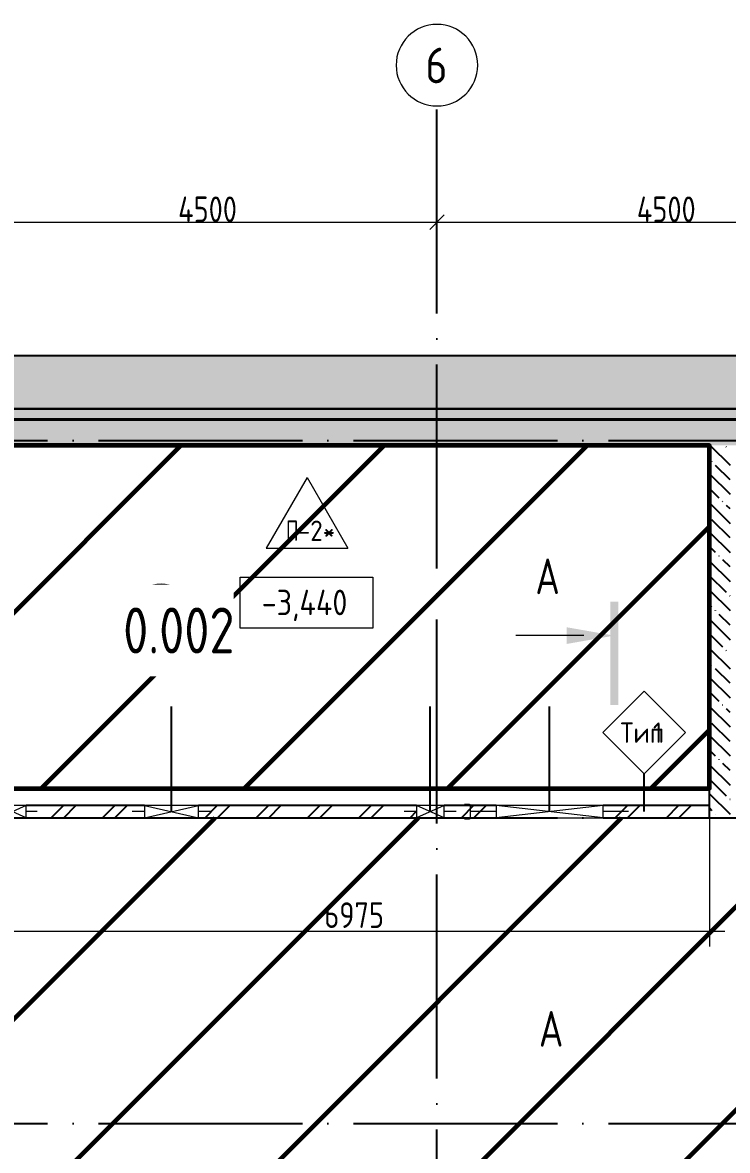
# Model space of a CAD drawing. Header units: millimetres. Extents: x -68946 to 288321, y -402657 to 324925.
# Drawn here: x 16399 to 23314, y 168535 to 179594 of the extents above; entities that cross this region are included whole.
import ezdxf

# ---------------------------------------------------------------- set-up
doc = ezdxf.new("R2010")
doc.units = ezdxf.units.MM
doc.linetypes.add('ADSK_Линия сетки', pattern=[2500, 2000, -250, 0, -250])
doc.layers.get('Defpoints').update_dxf_attribs({"color": 250})
for name, color, linetype, lineweight in [('3.4) ПТ-5         4 вып', 150, 'Continuous', 60), ('A-ANNO-DIMS', 250, 'Continuous', 9), ('A-ANNO-NOTE', 250, 'Continuous', 9), ('A-AREA-IDEN', 250, 'Continuous', 9), ('A-DETL-1', 250, 'Continuous', 53), ('A-DETL-GENF', 250, 'Continuous', 9), ('A-DETL-GENF-1', 250, 'Continuous', 5), ('A-FLOR-IDEN', 7, 'Continuous', 9), ('A-GENM-1', 250, 'Continuous', 5), ('A-GENM-2', 250, 'Continuous', 5), ('A-GLAZ', 250, 'Continuous', 5), ('A-GLAZ-IDEN', 7, 'Continuous', 9), ('A-WALL', 250, 'Continuous', 9), ('A-WALL-1', 250, 'Continuous', 50), ('A-WALL-2', 250, 'Continuous', 5), ('A-WALL-IDEN', 7, 'Continuous', 9), ('G-ANNO-DIMS', 250, 'Continuous', 9), ('G-ANNO-SYMB-1', 250, 'Continuous', 40), ('G-ANNO-SYMB-2', 250, 'Continuous', 20), ('G-ANNO-SYMB-3', 250, 'Continuous', 9), ('I-WALL-1', 250, 'Continuous', 5), ('S-COLS', 7, 'Continuous', 9), ('S-COLS-2', 250, 'Continuous', 5), ('Оси', 250, 'Continuous', 9), ('Оси-1', 250, 'ADSK_Линия сетки', 9)]:
    doc.layers.add(name, color=color, linetype=linetype, lineweight=lineweight)
doc.styles.add('GOST Common', font='', dxfattribs={"width": 0.9, "height": 350})
doc.styles.add('GOST Common_1', font='', dxfattribs={"width": 0.9, "height": 250})
doc.styles.add('GOST Common_2', font='', dxfattribs={"width": 0.8, "height": 350})
doc.styles.add('ISOCPEUR', font='isocpeur.ttf', dxfattribs={"width": 0.8, "height": 100})
doc.styles.add('ISOCPEUR_1', font='isocpeur.ttf', dxfattribs={"width": 0.9, "height": 250})
doc.styles.add('А3', font='ГОСТ тип А.ttf')
doc.styles.get('GOST Common').set_extended_font_data('GOST Common')
doc.styles.get('GOST Common_1').set_extended_font_data('GOST Common')
doc.styles.get('GOST Common_2').set_extended_font_data('GOST Common')
doc.dimstyles.new('ADSK_Основной_2_5_мм_1', dxfattribs={"dimscale": 304.8, "dimtxt": 0.824897, "dimasz": 0.463911, "dimexe": 0.492126, "dimexo": 0.001615, "dimgap": 0.098425, "dimtad": 1, "dimdec": 0, "dimlfac": 304.8, "dimdsep": 46, "dimtxsty": 'GOST Common_1', "dimblk1": 'OBLIQUE', "dimblk2": 'OBLIQUE', "dimsah": 1, "dimcen": 0.09, "dimdle": 0.492126, "dimazin": 0, "dimtfac": 1, "dimtdec": 4, "dimtix": 1, "dimtmove": 1, "dimatfit": 3, "dimfxl": 1, "dimtvp": 1, "dimtolj": 1, "dimtzin": 0, "dimlwd": 9, "dimlwe": 9, "dimarcsym": 2})
doc.dimstyles.new('ADSK_Основной_2_5_мм_Округление_до_10_мм', dxfattribs={"dimscale": 304.8, "dimtxt": 0.824897, "dimasz": 0.463911, "dimexe": 0.492126, "dimexo": 0.001615, "dimgap": 6.56168e-05, "dimtad": 1, "dimdec": 0, "dimlfac": 304.8, "dimrnd": 10, "dimdsep": 46, "dimtxsty": 'GOST Common_1', "dimblk1": 'OBLIQUE', "dimblk2": 'OBLIQUE', "dimsah": 1, "dimcen": 0.09, "dimdle": 0.492126, "dimazin": 0, "dimtfac": 1, "dimtdec": 4, "dimtix": 1, "dimtmove": 1, "dimatfit": 3, "dimfxl": 1, "dimtvp": 1, "dimtolj": 1, "dimtzin": 0, "dimlwd": 9, "dimlwe": 9, "dimarcsym": 2})
pattern_1 = [(135, (-1785.76, 117122.59), (-142.5612, -142.5612), []), (135, (-1643.2, 117122.59), (-142.5612, -142.5612), [252.016, -50.403, 3.353, -47.05])]

# ---------------------------------------------------------------- blocks, each defined once
blk = doc.blocks.new('_Wn_-As_OpeningMEP_wall__Rectangular - _Wn_-As_OpeningMEP_wall__Rectangular-32333150-АР1_Кладочный план подвала_ Секция 1')
at = {"layer": 'A-DETL-GENF'}
for p, q in [((135, 60), (-135, 60)), ((-135, 60), (-135, -60)), ((135, -60), (135, 60)), ((-135, -60), (135, -60))]:
    blk.add_line(p, q, dxfattribs=at)
at = {"layer": 'A-DETL-GENF-1'}
for p, q in [((135, -60), (-135, 60)), ((135, 60), (-135, -60)), ((-135, 60), (-135, -60)), ((135, -60), (135, 60))]:
    blk.add_line(p, q, dxfattribs=at)
blk = doc.blocks.new('_Wn_-As_OpeningMEP_wall__Rectangular - _Wn_-As_OpeningMEP_wall__Rectangular-32332757-АР1_Кладочный план подвала_ Секция 1')
at = {"layer": 'A-DETL-GENF'}
for p, q in [((265, 60), (-265, 60)), ((-265, 60), (-265, -60)), ((265, -60), (265, 60)), ((-265, -60), (265, -60))]:
    blk.add_line(p, q, dxfattribs=at)
at = {"layer": 'A-DETL-GENF-1'}
for p, q in [((265, -60), (-265, 60)), ((265, 60), (-265, -60)), ((-265, 60), (-265, -60)), ((265, -60), (265, 60))]:
    blk.add_line(p, q, dxfattribs=at)
blk = doc.blocks.new('_Wn_-As_OpeningMEP_wall__Rectangular - _Wn_-As_OpeningMEP_wall__Rectangular-32333081-АР1_Кладочный план подвала_ Секция 1')
at = {"layer": 'A-DETL-GENF'}
for p, q in [((135, 60), (-135, 60)), ((-135, 60), (-135, -60)), ((135, -60), (135, 60)), ((-135, -60), (135, -60))]:
    blk.add_line(p, q, dxfattribs=at)
at = {"layer": 'A-DETL-GENF-1'}
for p, q in [((135, -60), (-135, 60)), ((135, 60), (-135, -60)), ((-135, 60), (-135, -60)), ((135, -60), (135, 60))]:
    blk.add_line(p, q, dxfattribs=at)
blk = doc.blocks.new('_Wn_-As_OpeningMEP_wall__Rectangular - _Wn_-As_OpeningMEP_wall__Rectangular-32140869-АР1_Кладочный план подвала_ Секция 1')
at = {"layer": 'A-DETL-GENF'}
for p, q in [((525, 60), (-525, 60)), ((-525, 60), (-525, -60)), ((525, -60), (525, 60)), ((-525, -60), (525, -60))]:
    blk.add_line(p, q, dxfattribs=at)
at = {"layer": 'A-DETL-GENF-1'}
for p, q in [((525, -60), (-525, 60)), ((525, 60), (-525, -60)), ((-525, 60), (-525, -60)), ((525, -60), (525, 60))]:
    blk.add_line(p, q, dxfattribs=at)
blk = doc.blocks.new('ADSK_КолоннаНесущая_Швеллер_Гнутый_ГОСТ 8278-83 - 140х60х5_таб_1-32331390-АР1_Кладочный план подвала_ Секция 1')
at = {"layer": 'S-COLS-2'}
for p, q in [((-16.2, 58), (-16.2, -58)), ((-11.2, -58), (-11.2, 58)), ((43.8, 70), (-4.2, 70)), ((-4.2, 65), (43.8, 65)), ((43.8, 65), (43.8, 70)), ((43.8, -65), (-4.2, -65)), ((-4.2, -70), (43.8, -70)), ((43.8, -70), (43.8, -65))]:
    blk.add_line(p, q, dxfattribs=at)
for centre, radius, start, end in [((-4.2, 58), 12, 90, 180), ((-4.2, 58), 7, 90, 180), ((-4.2, -58), 12, 180, 270), ((-4.2, -58), 7, 180, 270)]:
    blk.add_arc(centre, radius, start, end, dxfattribs=at)
blk = doc.blocks.new('Ом_Арматурная перемычка - A1-0_27-32789201-АР1_Кладочный план подвала_ Секция 1')
at = {"layer": 'A-GENM-2'}
for p, q in [((-130, 0), (-10, 0)), ((260, 0), (380, 0))]:
    blk.add_line(p, q, dxfattribs=at)
blk = doc.blocks.new('Ом_Арматурная перемычка - A1-0_26-32789039-АР1_Кладочный план подвала_ Секция 1')
at = {"layer": 'A-GENM-2'}
blk.add_line((-125, 0), (-15, 0), dxfattribs=at)
blk = doc.blocks.new('Ом_Арматурная перемычка - A1-0_53-32779833-АР1_Кладочный план подвала_ Секция 1')
at = {"layer": 'A-GENM-2'}
for p, q in [((-260, 0), (-140, 0)), ((390, 0), (510, 0))]:
    blk.add_line(p, q, dxfattribs=at)
blk = doc.blocks.new('Ом_Перемычка из уголков - A1-1_05-32788973-АР1_Кладочный план подвала_ Секция 1')
at = {"layer": 'A-GENM-2'}
for p, q in [((-650, 0), (-400, 0)), ((650, 0), (900, 0))]:
    blk.add_line(p, q, dxfattribs=at)
blk = doc.blocks.new('Ось сетки - Круг_Ø8 мм-39983606-АР1_Кладочный план подвала_ Секция 1')
at = {"layer": 'Оси'}
for start, end in [(360, 180), (180, 360)]:
    blk.add_arc((0, 0), 4, start, end, dxfattribs=at)
blk = doc.blocks.new('AAR_СКБ_Марка_Помещения - Номер-17325395-АР1_Кладочный план подвала_ Секция 1')
at = {"layer": 'A-AREA-IDEN'}
blk.add_circle((0, 1.5), 4, dxfattribs=at)
blk = doc.blocks.new('_Oblique')
at = {"color": 0, "linetype": 'ByBlock', "lineweight": -2}
blk.add_line((-0.5, -0.5), (0.5, 0.5), dxfattribs=at)
blk = doc.blocks.new('*D5899')
at = {"layer": 'A-ANNO-DIMS', "color": 0, "lineweight": 9, "transparency": 16777216}
for p, q in [((16164, 171797), (16164, 170536)), ((23139, 171797), (23139, 170536)), ((16014, 170686), (23289, 170686))]:
    blk.add_line(p, q, dxfattribs=at)
at = {"layer": 'Defpoints', "color": 0, "transparency": 16777216}
for p in [(16164, 171798), (23139, 171798), (23139, 170686)]:
    blk.add_point(p, dxfattribs=at)
at = {"layer": 'A-ANNO-DIMS', "color": 0, "lineweight": 9, "transparency": 16777216, "xscale": 141.4, "yscale": 141.4, "zscale": 141.4, "rotation": 180}
blk.add_blockref('_Oblique', (16164, 170686), dxfattribs=at)
at = {"layer": 'A-ANNO-DIMS', "color": 0, "lineweight": 9, "transparency": 16777216, "xscale": 141.4, "yscale": 141.4, "zscale": 141.4}
blk.add_blockref('_Oblique', (23139, 170686), dxfattribs=at)
at = {"layer": 'A-ANNO-DIMS', "color": 0, "lineweight": 25, "transparency": 16777216, "insert": (19652, 170842), "char_height": 251.4, "width": 756.84, "attachment_point": 5, "style": 'А3'}
blk.add_mtext('\\A1;6975', dxfattribs=at)
blk = doc.blocks.new('ADSK_Марка_Стена - Типоразмер_ADSK_Марка-30564887-АР1_Кладочный план подвала_ Секция 1')
at = {"layer": 'A-WALL-IDEN'}
for p, q in [((-0.16, 4.37), (-4.21, 0.31)), ((3.9, 0.31), (-0.16, 4.37)), ((-4.21, 0.31), (-0.16, -3.74)), ((-0.16, -3.74), (3.9, 0.31))]:
    blk.add_line(p, q, dxfattribs=at)
blk = doc.blocks.new('AAR_СКБ_Марка_Перекрытия - Марка пола-17325028-АР1_Кладочный план подвала_ Секция 1')
at = {"layer": 'A-FLOR-IDEN'}
for p, q in [((0, 6.93), (-4, 0)), ((0, 6.93), (4, 0)), ((-4, 0), (4, 0))]:
    blk.add_line(p, q, dxfattribs=at)
blk = doc.blocks.new('Высотные отметки - Рамка-32693647-АР1_Кладочный план подвала_ Секция 1')
at = {"layer": 'A-ANNO-NOTE'}
for p, q in [((-6.5, 0), (-6.5, 5)), ((-6.5, 5), (6.5, 5)), ((6.5, 5), (6.5, 0)), ((6.5, 0), (-6.5, 0))]:
    blk.add_line(p, q, dxfattribs=at)
blk = doc.blocks.new('Разрез - Номер вида сзади_3_5 мм-32550532-АР1_Кладочный план подвала_ Секция 1')
at = {"layer": 'G-ANNO-SYMB-3'}
for points in [[(9.8, 0.4), (9.8, -0.39), (-0.33, -0.39), (-0.33, 0.4)], [(2.18, -4.67), (3, 0), (3.82, -4.67)]]:
    blk.add_hatch(color=256, dxfattribs=at).paths.add_polyline_path(points)
at = {"layer": 'G-ANNO-SYMB-2'}
blk.add_line((3, -3), (3, -9.66), dxfattribs=at)
blk = doc.blocks.new('*D5875')
at = {"layer": 'A-ANNO-DIMS', "color": 0, "lineweight": 9, "transparency": 16777216}
for p, q in [((15964, 177737), (15964, 177487)), ((20464, 177737), (20464, 177487)), ((15814, 177637), (20614, 177637))]:
    blk.add_line(p, q, dxfattribs=at)
at = {"layer": 'Defpoints', "color": 0, "transparency": 16777216}
for p in [(15964, 177737), (20464, 177737), (20464, 177637)]:
    blk.add_point(p, dxfattribs=at)
at = {"layer": 'A-ANNO-DIMS', "color": 0, "lineweight": 9, "transparency": 16777216, "xscale": 141.4, "yscale": 141.4, "zscale": 141.4, "rotation": 180}
blk.add_blockref('_Oblique', (15964, 177637), dxfattribs=at)
at = {"layer": 'A-ANNO-DIMS', "color": 0, "lineweight": 9, "transparency": 16777216, "xscale": 141.4, "yscale": 141.4, "zscale": 141.4}
blk.add_blockref('_Oblique', (20464, 177637), dxfattribs=at)
at = {"layer": 'A-ANNO-DIMS', "color": 0, "lineweight": 25, "transparency": 16777216, "insert": (18214, 177763), "char_height": 251.4, "width": 782.41, "attachment_point": 5, "style": 'А3'}
blk.add_mtext('\\A1;4500', dxfattribs=at)
blk = doc.blocks.new('*D5876')
at = {"layer": 'A-ANNO-DIMS', "color": 0, "lineweight": 9, "transparency": 16777216}
for p, q in [((20464, 177737), (20464, 177487)), ((24964, 177737), (24964, 177487)), ((20314, 177637), (25114, 177637))]:
    blk.add_line(p, q, dxfattribs=at)
at = {"layer": 'Defpoints', "color": 0, "transparency": 16777216}
for p in [(20464, 177737), (24964, 177737), (24964, 177637)]:
    blk.add_point(p, dxfattribs=at)
at = {"layer": 'A-ANNO-DIMS', "color": 0, "lineweight": 9, "transparency": 16777216, "xscale": 141.4, "yscale": 141.4, "zscale": 141.4, "rotation": 180}
blk.add_blockref('_Oblique', (20464, 177637), dxfattribs=at)
at = {"layer": 'A-ANNO-DIMS', "color": 0, "lineweight": 9, "transparency": 16777216, "xscale": 141.4, "yscale": 141.4, "zscale": 141.4}
blk.add_blockref('_Oblique', (24964, 177637), dxfattribs=at)
at = {"layer": 'A-ANNO-DIMS', "color": 0, "lineweight": 25, "transparency": 16777216, "insert": (22714, 177763), "char_height": 251.4, "width": 782.41, "attachment_point": 5, "style": 'А3'}
blk.add_mtext('\\A1;4500', dxfattribs=at)

msp = doc.modelspace()

# ---------------------------------------------------------------- hatches: boundary and pattern name
at = {"layer": '3.4) ПТ-5         4 вып'}
h = msp.add_hatch(dxfattribs=at)
h.set_pattern_fill('ANSI31', color=256, scale=444)
h.paths.add_polyline_path([(23139.2427, 175447.5888), (12014.3193, 175447.5888), (12014.3193, 172082.6098), (23139.2427, 172082.6098)])
h = msp.add_hatch(dxfattribs=at)
h.set_pattern_fill('ANSI31', color=256, scale=444)
h.paths.add_polyline_path([(52564.2427, 171797.5882), (-1785.7573, 171797.5882), (-1785.7573, 160847.5882), (52564.2427, 160847.5882)])
at = {"layer": 'A-DETL-GENF-1', "lineweight": 25}
h = msp.add_hatch(dxfattribs=at)
h.set_pattern_fill('FP_66', color=256, style=0, pattern_type=2)
h.set_pattern_definition([(135, (-1361.5, 117122.6), (-424.2641, 3e-14), [600, 0, 0, 0]), (45, (-1785.76, 117122.6), (-424.2641, 0), [600, 0, 0, 0]), (45, (-1785.76, 117334.72), (-424.2641, 0), [150, -450]), (135, (-1467.56, 117440.8), (-424.2641, 3e-14), [150, -450]), (45, (-1467.56, 117228.65), (-424.2641, 0), [150, -450]), (135, (-1573.63, 117122.6), (-424.2641, 3e-14), [150, -450])])
h.paths.add_polyline_path([(66623.618, 159817.5882), (66623.618, 159820.418), (67375.9266, 159820.418), (67404.2427, 159877.0501), (67404.2427, 160337.5882), (-2095.7793, 160337.5882), (-2095.7793, 175807.5888), (7424.2207, 175807.5888), (7424.2207, 172857.5877), (11654.2804, 172857.5877), (11654.2804, 175807.5888), (67874.2427, 175807.5888), (67874.2427, 172857.5882), (68728.2351, 172857.5882), (68728.2351, 173377.5882), (68394.2427, 173377.5882), (68394.2427, 176327.5888), (11134.2804, 176327.5888), (11134.2804, 173377.5877), (7944.2207, 173377.5877), (7944.2207, 176327.5888), (-2615.7793, 176327.5888), (-2615.7793, 159817.5882), (64316.105, 159817.5882)])
at = {"layer": 'A-WALL', "lineweight": 25}
msp.add_hatch(color=256, dxfattribs=at).paths.add_polyline_path([(67764.2427, 175697.5888), (67772.2427, 175697.5888), (67772.2427, 175705.5888), (11764.2804, 175705.5888), (11764.2804, 175697.5888), (67514.2427, 175697.5888)])
at = {"layer": 'A-WALL-2', "lineweight": 25}
h = msp.add_hatch(dxfattribs=at)
h.set_pattern_fill('FP_2', color=256, style=0, pattern_type=2)
h.set_pattern_definition([(0, (-1785.76, 117122.59), (120.968, 69.841), [80.645, -161.29]), (120, (-1785.76, 117122.59), (-120.96808, 69.84086), [80.645, -161.29]), (60, (-1785.76, 117122.59), (-8e-05, 139.68186), [0, -161.29, 80.645, 0])])
h.paths.add_polyline_path([(67772.2427, 175705.5888), (67872.2427, 175705.5888), (67872.2427, 175805.5888), (11764.2804, 175805.5888), (11764.2804, 175807.5888), (11756.2804, 175807.5888), (11756.2804, 175705.5888), (64316.105, 175705.5888)])
at = {"layer": 'I-WALL-1', "lineweight": 25}
h = msp.add_hatch(dxfattribs=at)
h.set_pattern_fill('FP_1', color=256, style=0, pattern_type=2)
h.set_pattern_definition(pattern_1)
h.paths.add_polyline_path([(34164.2427, 175447.5888), (34164.2427, 175697.5888), (11764.2804, 175697.5888), (11764.2804, 175447.5888), (30736.2056, 175447.5888)])
h = msp.add_hatch(dxfattribs=at)
h.set_pattern_fill('FP_1', color=256, style=0, pattern_type=2)
h.set_pattern_definition(pattern_1)
h.paths.add_polyline_path([(23139.2427, 171797.5882), (23339.2427, 171797.5882), (23339.2427, 175447.5877), (23139.2427, 175447.5877), (23139.2427, 171917.5882)])
h = msp.add_hatch(dxfattribs=at)
h.set_pattern_fill('FP_8', color=256, style=0, pattern_type=2)
h.set_pattern_definition([(45, (-1785.76, 117122.6), (-251.4472, 251.4472), []), (45, (-1785.76, 117503.6), (-251.4472, 251.4472), [])])
h.paths.add_polyline_path([(23139.2427, 171797.5882), (23139.2427, 171917.5882), (22094.2816, 171917.5882), (22094.2816, 171797.5882)])
h.paths.add_polyline_path([(21044.2816, 171797.5882), (21044.2816, 171917.5882), (20534.2816, 171917.5882), (20534.2816, 171797.5882)])
h.paths.add_polyline_path([(20264.2816, 171797.5882), (20264.2816, 171917.5882), (18124.2816, 171917.5882), (18124.2816, 171797.5882)])
h.paths.add_polyline_path([(17594.2816, 171797.5882), (17594.2816, 171917.5882), (16434.2816, 171917.5882), (16434.2816, 171797.5882)])

# ---------------------------------------------------------------- linework, layer by layer
at = {"layer": '3.4) ПТ-5         4 вып'}
msp.add_lwpolyline([(12014.3193, 172082.6098), (23139.2427, 172082.6098), (23139.2427, 175447.5888), (12014.3193, 175447.5888)], close=True, dxfattribs=at)
at = {"layer": 'A-DETL-1', "lineweight": 25}
for p, q in [((68394.2427, 176327.5888), (11134.2804, 176327.5888)), ((11654.2804, 175807.5888), (67874.2427, 175807.5888))]:
    msp.add_line(p, q, dxfattribs=at)
at = {"layer": 'A-GLAZ-IDEN', "lineweight": 25}
for p, q in [((17859.2816, 171857.5882), (17859.2816, 172888.6743)), ((20399.2816, 171857.5882), (20399.2816, 172888.6743)), ((21569.2816, 171857.5882), (21569.2816, 172888.6743))]:
    msp.add_line(p, q, dxfattribs=at)
at = {"layer": 'A-WALL-1', "lineweight": 25}
for p, q in [((67874.2427, 175805.5888), (11654.2804, 175805.5888)), ((67772.2427, 175705.5888), (11756.2804, 175705.5888)), ((11764.2804, 175697.5888), (39064.2427, 175697.5888)), ((34164.2427, 175697.5888), (11764.2804, 175697.5888)), ((12014.2804, 175447.5888), (23139.2427, 175447.5888)), ((23139.2427, 171797.5882), (23139.2427, 175447.5888)), ((17594.2816, 171917.5882), (16434.2816, 171917.5882)), ((20264.2816, 171917.5882), (18124.2816, 171917.5882)), ((21044.2816, 171917.5882), (20534.2816, 171917.5882)), ((23139.2427, 171917.5882), (22094.2816, 171917.5882)), ((16434.2816, 171797.5882), (17594.2816, 171797.5882)), ((18124.2816, 171797.5882), (20264.2816, 171797.5882)), ((20534.2816, 171797.5882), (21044.2816, 171797.5882)), ((22094.2816, 171797.5882), (23339.2427, 171797.5882))]:
    msp.add_line(p, q, dxfattribs=at)
at = {"layer": 'A-WALL-IDEN', "lineweight": 25}
msp.add_line((22496.5678, 171857.5882), (22496.5678, 172227.1533), dxfattribs=at)
at = {"layer": 'Оси-1', "lineweight": 25}
for p, q in [((20464.2427, 156740.9014), (20464.2427, 178776.2412)), ((-5355.3086, 175497.5882), (70097.2201, 175497.5882)), ((-5355.3086, 171797.5882), (70097.2201, 171797.5882)), ((-5355.3086, 168797.5882), (70097.2201, 168797.5882))]:
    msp.add_line(p, q, dxfattribs=at)

# ---------------------------------------------------------------- block references
at = {"layer": 'A-AREA-IDEN', "lineweight": 25, "xscale": 99.99999999999993, "yscale": 99.99999999999993, "zscale": 99.99999999999993}
msp.add_blockref('AAR_СКБ_Марка_Помещения - Номер-17325395-АР1_Кладочный план подвала_ Секция 1', (17757.903, 173539.4382), dxfattribs=at)
at = {"layer": 'A-FLOR-IDEN', "lineweight": 25, "xscale": 99.99999999999993, "yscale": 99.99999999999993, "zscale": 99.99999999999993}
msp.add_blockref('AAR_СКБ_Марка_Перекрытия - Марка пола-17325028-АР1_Кладочный план подвала_ Секция 1', (19190.4553, 174439.668), dxfattribs=at)
at = {"layer": 'A-GENM-1', "lineweight": 25, "rotation": 180}
for name, p in [('Ом_Арматурная перемычка - A1-0_26-32789039-АР1_Кладочный план подвала_ Секция 1', (16419.2816, 171857.5882)), ('Ом_Арматурная перемычка - A1-0_53-32779833-АР1_Кладочный план подвала_ Секция 1', (17984.2816, 171857.5882)), ('Ом_Арматурная перемычка - A1-0_27-32789201-АР1_Кладочный план подвала_ Секция 1', (20524.2816, 171857.5882)), ('Ом_Перемычка из уголков - A1-1_05-32788973-АР1_Кладочный план подвала_ Секция 1', (21694.2816, 171857.5882))]:
    msp.add_blockref(name, p, dxfattribs=at)
at = {"layer": 'A-GLAZ', "lineweight": 25}
for name, p in [('_Wn_-As_OpeningMEP_wall__Rectangular - _Wn_-As_OpeningMEP_wall__Rectangular-32333150-АР1_Кладочный план подвала_ Секция 1', (16299.2816, 171857.5882)), ('_Wn_-As_OpeningMEP_wall__Rectangular - _Wn_-As_OpeningMEP_wall__Rectangular-32333081-АР1_Кладочный план подвала_ Секция 1', (20399.2816, 171857.5882)), ('_Wn_-As_OpeningMEP_wall__Rectangular - _Wn_-As_OpeningMEP_wall__Rectangular-32140869-АР1_Кладочный план подвала_ Секция 1', (21569.2816, 171857.5882))]:
    msp.add_blockref(name, p, dxfattribs=at)
at = {"layer": 'A-GLAZ', "lineweight": 25, "rotation": 180}
msp.add_blockref('_Wn_-As_OpeningMEP_wall__Rectangular - _Wn_-As_OpeningMEP_wall__Rectangular-32332757-АР1_Кладочный план подвала_ Секция 1', (17859.2816, 171857.5882), dxfattribs=at)
at = {"layer": 'A-WALL-IDEN', "lineweight": 25, "xscale": 99.99999999999993, "yscale": 99.99999999999993, "zscale": 99.99999999999993}
msp.add_blockref('ADSK_Марка_Стена - Типоразмер_ADSK_Марка-30564887-АР1_Кладочный план подвала_ Секция 1', (22512.1928, 172601.6202), dxfattribs=at)
at = {"layer": 'G-ANNO-DIMS', "lineweight": 25, "xscale": 99.99999999999993, "yscale": 99.99999999999993, "zscale": 99.99999999999993}
msp.add_blockref('Высотные отметки - Рамка-32693647-АР1_Кладочный план подвала_ Секция 1', (19185.6263, 173656.0357), dxfattribs=at)
at = {"layer": 'G-ANNO-SYMB-1', "lineweight": 25, "xscale": 99.99999999999993, "yscale": 99.99999999999993, "zscale": 99.99999999999993, "rotation": 269.9999999999998}
msp.add_blockref('Разрез - Номер вида сзади_3_5 мм-32550532-АР1_Кладочный план подвала_ Секция 1', (22203.7402, 173882.8797), dxfattribs=at)
at = {"layer": 'S-COLS', "lineweight": 25, "rotation": 180}
msp.add_blockref('ADSK_КолоннаНесущая_Швеллер_Гнутый_ГОСТ 8278-83 - 140х60х5_таб_1-32331390-АР1_Кладочный план подвала_ Секция 1', (20778.0816, 171857.5882), dxfattribs=at)
at = {"layer": 'Оси', "lineweight": 25, "xscale": 99.99999999999993, "yscale": 99.99999999999993, "zscale": 99.99999999999993}
msp.add_blockref('Ось сетки - Круг_Ø8 мм-39983606-АР1_Кладочный план подвала_ Секция 1', (20464.2427, 179176.2412), dxfattribs=at)

# ---------------------------------------------------------------- texts
at = {"layer": 'A-FLOR-IDEN', "lineweight": 25, "char_height": 200, "attachment_point": 1, "style": 'ISOCPEUR_1'}
for s, insert, width in [('\\fISOCPEUR|b0|i0|c204|p34|;\\W.7;П', (18982.7704, 174711.0538), 140.295312), ('-2*', (19098.5256, 174711.0538), 387.215062)]:
    msp.add_mtext(s, dxfattribs=dict(at, insert=insert, width=width))
at = {"layer": 'A-WALL-IDEN', "lineweight": 25, "char_height": 200, "attachment_point": 1, "style": 'ISOCPEUR_1'}
for s, insert, width in [('Тип', (22263.912, 172731.2888), 387.215062), (' 1', (22583.3964, 172731.2888), 190.801625)]:
    msp.add_mtext(s, dxfattribs=dict(at, insert=insert, width=width))
at = {"layer": 'G-ANNO-DIMS', "lineweight": 25, "insert": (18745.6362, 174032.7428), "char_height": 250, "width": 1055.976244, "attachment_point": 1, "line_spacing_factor": 1.022761, "style": 'GOST Common_1'}
msp.add_mtext('-3,440', dxfattribs=at)
at = {"layer": 'G-ANNO-SYMB-3', "lineweight": 25, "char_height": 350, "width": 307.848, "attachment_point": 1, "style": 'GOST Common_2'}
for insert in [(21429.8182, 174339.4224), (21464.6174, 169902.3585)]:
    msp.add_mtext('\\fGOST Common|b0|i0|c204|p34|;\\W.8;А', dxfattribs=dict(at, insert=insert))
at = {"layer": 'Оси', "lineweight": 25, "insert": (20350.462, 179348.7746), "char_height": 350, "width": 274.177125, "attachment_point": 1, "style": 'GOST Common'}
msp.add_mtext('\\fGOST Common|b0|i0|c204|p34|;\\W.9;6', dxfattribs=at)

# ---------------------------------------------------------------- dimensions: what is measured, and where the dimension line sits
at = {"layer": 'A-ANNO-DIMS', "lineweight": 25}
for base, p1, p2, dimstyle, override, picture, middle in [((20464.2427, 177637.0334), (15964.2427, 177737.0183), (20464.2427, 177737.0183), 'ADSK_Основной_2_5_мм_Округление_до_10_мм', {"dimlfac": 1, "dimpost": '<>', "dimtxsty": 'А3', "dimfxl": 4500}, '*D5875', (18214.2427, 177762.7678)), ((24964.2427, 177637.0334), (20464.2427, 177737.0183), (24964.2427, 177737.0183), 'ADSK_Основной_2_5_мм_Округление_до_10_мм', {"dimlfac": 1, "dimpost": '<>', "dimtxsty": 'А3', "dimfxl": 4500}, '*D5876', (22714.2427, 177762.7678)), ((23139.2427, 170686.3516), (16164.2816, 171797.5882), (23139.2427, 171797.5882), 'ADSK_Основной_2_5_мм_1', {"dimlfac": 1, "dimpost": '<>', "dimtxsty": 'А3', "dimfxl": 6974.961083}, '*D5899', (19651.7621, 170842.0659))]:
    dim = msp.add_linear_dim(base=base, p1=p1, p2=p2, dimstyle=dimstyle, override=override, dxfattribs=at)
    dim.commit()
    dim.dimension.update_dxf_attribs({"geometry": picture, "text_midpoint": middle})

# ---------------------------------------------------------------- next in the draw order: texts
at = {"layer": 'A-AREA-IDEN', "lineweight": 25, "insert": (17386.2288, 173858.1687), "char_height": 450, "width": 858.607312, "attachment_point": 1, "style": 'ISOCPEUR', "bg_fill": 3, "box_fill_scale": 1.5, "bg_fill_color": 256, "bg_fill_transparency": 0}
msp.add_mtext('0.002', dxfattribs=at)

doc.saveas('drawing.dxf')
